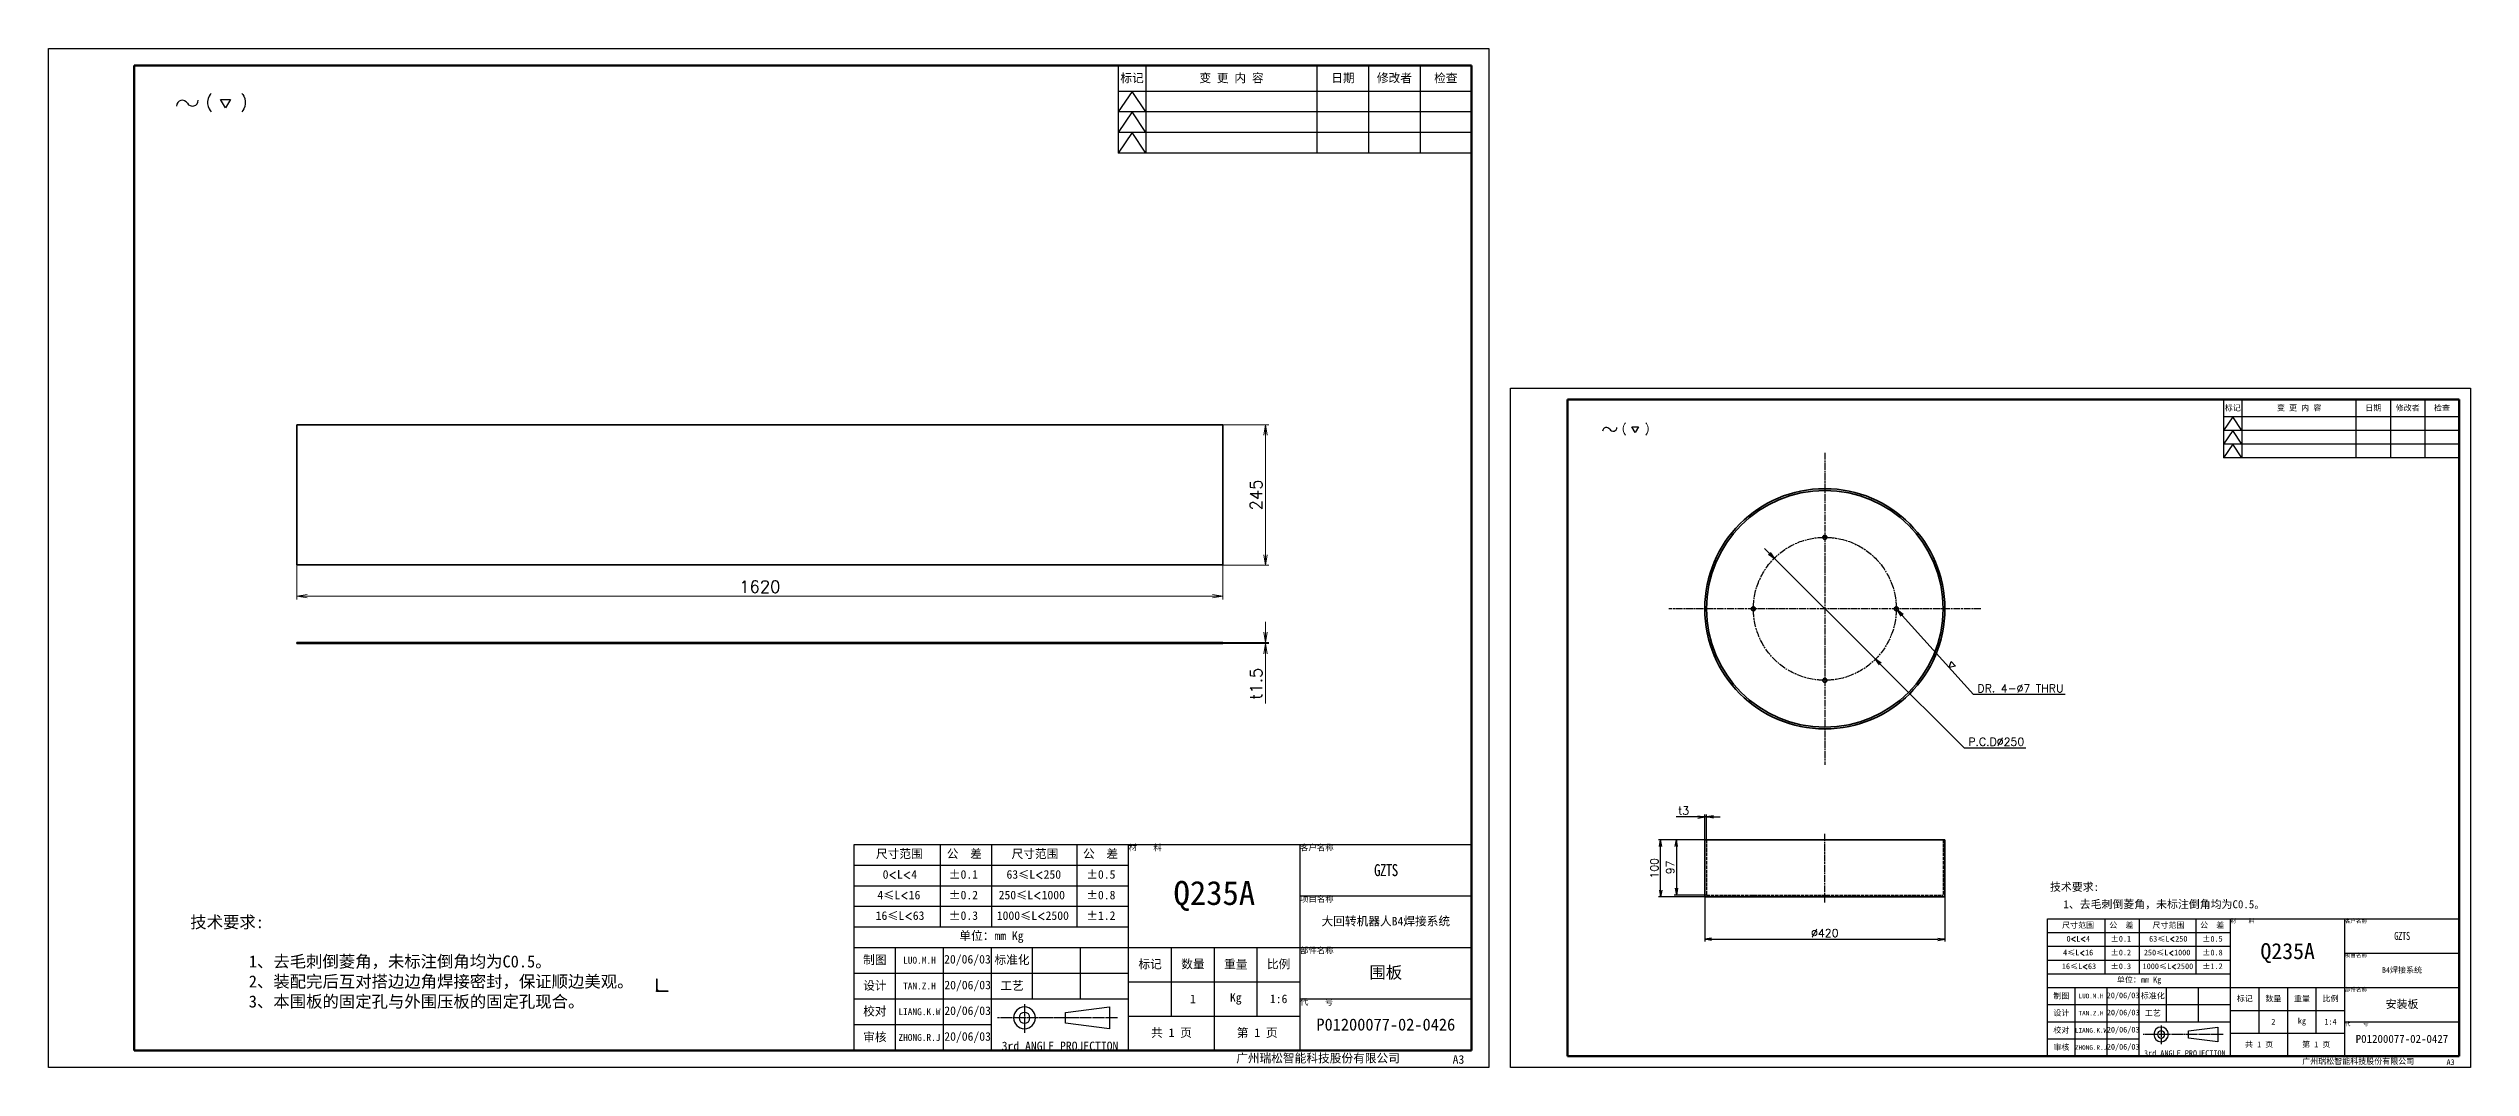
# Model space of a CAD drawing. Header units: millimetres. Extents: x -73083 to 81340, y -6859 to 6812.
# Drawn here: x 68608 to 72846, y -6850 to -5068 of the extents above; entities that cross this region are included whole.
import ezdxf

# ---------------------------------------------------------------- set-up
doc = ezdxf.new("R2010")
doc.units = ezdxf.units.MM
for name, pattern in [('AM_ISO02W050', [7.5, 6, -1.5]), ('AM_ISO08W050', [18, 12, -1.5, 3, -1.5]), ('CENTER-HOKUTO', [23, 20, -1, 1, -1])]:
    doc.linetypes.add(name, pattern=pattern)
doc.layers.add('A3', color=7, linetype='Continuous', plot=False)
for name, color, linetype, lineweight in [('AM_7', 2, 'AM_ISO08W050', 25), ('AM_HID', 1, 'AM_ISO02W050', 25), ('AM_VIS', 7, 'Continuous', 50), ('SOLID LINE', 7, 'Continuous', 30)]:
    doc.layers.add(name, color=color, linetype=linetype, lineweight=lineweight)
doc.layers.add('title_frame', color=7, linetype='Continuous')
doc.layers.add('word_dim', color=253, linetype='Continuous')
doc.styles.get("Standard").update_dxf_attribs({"font": 'romans.shx', "bigfont": 'bigfont.shx'})
doc.dimstyles.new('RS-1-4', dxfattribs={"dimscale": 4, "dimtxt": 3.5, "dimasz": 3, "dimexe": 1, "dimexo": 0, "dimgap": 1, "dimtad": 3, "dimdec": 4, "dimdsep": 46, "dimtxsty": 'Standard', "dimblk1": 'OPEN', "dimblk2": 'OPEN', "dimsah": 1, "dimcen": 0, "dimclrd": 256, "dimclre": 256, "dimclrt": 3, "dimadec": 0, "dimazin": 0, "dimtfac": 1, "dimtdec": 4, "dimtmove": 0, "dimatfit": 3, "dimfxl": 0, "dimtolj": 1, "dimtzin": 0, "dimarcsym": 0})
doc.dimstyles.new('RS-1-4$3', dxfattribs={"dimscale": 4, "dimtxt": 3.5, "dimasz": 3, "dimexe": 1, "dimexo": 0, "dimgap": 1, "dimtad": 3, "dimtoh": 1, "dimdec": 4, "dimdsep": 46, "dimtxsty": 'Standard', "dimblk1": 'OPEN', "dimblk2": 'OPEN', "dimsah": 1, "dimcen": 0, "dimclrd": 256, "dimclre": 256, "dimclrt": 3, "dimadec": 0, "dimazin": 0, "dimtfac": 1, "dimtdec": 4, "dimtmove": 0, "dimatfit": 3, "dimfxl": 0, "dimtolj": 1, "dimtzin": 0, "dimarcsym": 0})
doc.dimstyles.new('STANDARD1-6', dxfattribs={"dimscale": 6, "dimtxt": 3.5, "dimasz": 3, "dimexe": 1, "dimexo": 0, "dimgap": 1, "dimtad": 3, "dimdsep": 46, "dimtxsty": 'Standard', "dimblk1": 'OPEN', "dimblk2": 'OPEN', "dimsah": 1, "dimcen": 0, "dimclrd": 256, "dimclre": 256, "dimclrt": 3, "dimazin": 2, "dimtfac": 1, "dimtmove": 0, "dimatfit": 3, "dimldrblk": 'OPEN', "dimfxl": 0, "dimtolj": 1, "dimlwd": 13, "dimlwe": 13, "dimarcsym": 0})

# ---------------------------------------------------------------- blocks, each defined once
blk = doc.blocks.new('shiage0')
at = {"layer": 'word_dim', "color": 3, "linetype": 'Continuous'}
for centre, start, end in [((1.69, 0), 30, 180), ((4.61, 1.69), 210, 0)]:
    blk.add_arc(centre, 1.69, start, end, dxfattribs=at)
blk = doc.blocks.new('12')
at = {"layer": 'title_frame', "color": 3, "linetype": 'Continuous'}
blk.add_lwpolyline([(20.46, 3.03), (19.01, 5.53), (21.9, 5.53)], close=True, dxfattribs=at)
blk.add_blockref('shiage0', (6.23, 3.56), dxfattribs=at)
blk.add_text('(   )', height=3.5, dxfattribs=at).set_placement((14.64, 3.08))
blk = doc.blocks.new('_Open')
at = {"color": 0, "lineweight": -2}
for p, q in [((-1, 0.17), (0, 0)), ((-1, -0.17), (0, 0)), ((0, 0), (-1, 0))]:
    blk.add_line(p, q, dxfattribs=at)
blk = doc.blocks.new('*D690')
at = {"layer": 'DEFPOINTS', "color": 0, "linetype": 'Continuous', "ltscale": 5}
for p in [(69042.6, -5971.5), (70662.6, -5971.5), (70662.6, -6025.9)]:
    blk.add_point(p, dxfattribs=at)
at = {"layer": 'word_dim', "linetype": 'ByBlock', "lineweight": 13, "ltscale": 5}
for p, q in [((69042.6, -5971.5), (69042.6, -6031.9)), ((70662.6, -5971.5), (70662.6, -6031.9)), ((69060.6, -6025.9), (70644.6, -6025.9))]:
    blk.add_line(p, q, dxfattribs=at)
at = {"layer": 'word_dim', "linetype": 'Continuous', "lineweight": 13, "ltscale": 5, "xscale": 18, "yscale": 18, "zscale": 18, "rotation": 180}
blk.add_blockref('_Open', (69042.6, -6025.9), dxfattribs=at)
at = {"layer": 'word_dim', "linetype": 'Continuous', "lineweight": 13, "ltscale": 5, "xscale": 18, "yscale": 18, "zscale": 18}
blk.add_blockref('_Open', (70662.6, -6025.9), dxfattribs=at)
at = {"layer": 'word_dim', "color": 3, "linetype": 'Continuous', "ltscale": 5, "insert": (69852.6, -6009.4), "char_height": 21, "attachment_point": 5}
blk.add_mtext('\\A1;1620', dxfattribs=at)
blk = doc.blocks.new('*D691')
at = {"layer": 'DEFPOINTS', "color": 0, "linetype": 'Continuous', "ltscale": 5}
for p in [(70662.6, -5726.5), (70737.4, -5726.5), (70662, -5971.5)]:
    blk.add_point(p, dxfattribs=at)
at = {"layer": 'word_dim', "linetype": 'ByBlock', "lineweight": 13, "ltscale": 5}
for p, q in [((70662.6, -5726.5), (70743.4, -5726.5)), ((70737.4, -5953.5), (70737.4, -5744.5)), ((70662, -5971.5), (70743.4, -5971.5))]:
    blk.add_line(p, q, dxfattribs=at)
at = {"layer": 'word_dim', "linetype": 'Continuous', "lineweight": 13, "ltscale": 5, "xscale": 18, "yscale": 18, "zscale": 18}
for p, rotation in [((70737.4, -5726.5), 90), ((70737.4, -5971.5), 270)]:
    blk.add_blockref('_Open', p, dxfattribs=dict(at, rotation=rotation))
at = {"layer": 'word_dim', "color": 3, "linetype": 'Continuous', "ltscale": 5, "insert": (70720.9, -5849), "char_height": 21, "attachment_point": 5, "rotation": 90}
blk.add_mtext('\\A1;245', dxfattribs=at)
blk = doc.blocks.new('*D692')
at = {"layer": 'DEFPOINTS', "color": 0, "linetype": 'Continuous', "ltscale": 5}
for p in [(70662.6, -6107.1), (70662.6, -6108.6), (70737.4, -6108.6)]:
    blk.add_point(p, dxfattribs=at)
at = {"layer": 'word_dim', "linetype": 'ByBlock', "lineweight": 13, "ltscale": 5}
for p, q in [((70737.4, -6089.1), (70737.4, -6071.1)), ((70662.6, -6107.1), (70743.4, -6107.1)), ((70662.6, -6108.6), (70743.4, -6108.6)), ((70737.4, -6107.1), (70737.4, -6108.6)), ((70737.4, -6126.6), (70737.4, -6213.6))]:
    blk.add_line(p, q, dxfattribs=at)
at = {"layer": 'word_dim', "linetype": 'Continuous', "lineweight": 13, "ltscale": 5, "xscale": 18, "yscale": 18, "zscale": 18}
for p, rotation in [((70737.4, -6107.1), 270), ((70737.4, -6108.6), 90)]:
    blk.add_blockref('_Open', p, dxfattribs=dict(at, rotation=rotation))
at = {"layer": 'word_dim', "color": 3, "linetype": 'Continuous', "ltscale": 5, "insert": (70720.9, -6179.1), "char_height": 21, "attachment_point": 5, "rotation": 90}
blk.add_mtext('\\A1;{\\Fromans,bigfont|c134;t}1.5', dxfattribs=at)
blk = doc.blocks.new('*D733')
at = {"layer": 'DEFPOINTS', "color": 0, "linetype": 'Continuous', "ltscale": 12}
for p in [(71838.7, -6045.4), (71843.4, -6050.6)]:
    blk.add_point(p, dxfattribs=at)
at = {"layer": 'word_dim', "linetype": 'Continuous', "lineweight": -2, "ltscale": 12}
for p, q in [((71976, -6198.2), (71851.4, -6059.6)), ((72136.8, -6198.2), (71976, -6198.2))]:
    blk.add_line(p, q, dxfattribs=at)
at = {"layer": 'word_dim', "linetype": 'Continuous', "lineweight": -2, "ltscale": 12, "xscale": 12, "yscale": 12, "zscale": 12, "rotation": 131.9481156357687}
blk.add_blockref('_Open', (71843.4, -6050.6), dxfattribs=at)
at = {"layer": 'word_dim', "color": 3, "linetype": 'Continuous', "ltscale": 12, "insert": (72058.4, -6187.2), "char_height": 14, "attachment_point": 5}
blk.add_mtext('\\A1;DR. 4-∅7 THRU', dxfattribs=at)
blk = doc.blocks.new('shiage1')
at = {"layer": 'word_dim', "color": 3, "linetype": 'Continuous'}
for p, q in [((0, 0), (-1.4, 2.5)), ((-1.4, 2.5), (1.4, 2.5)), ((1.4, 2.5), (0, 0))]:
    blk.add_line(p, q, dxfattribs=at)
blk = doc.blocks.new('*D734')
at = {"layer": 'DEFPOINTS', "color": 0, "linetype": 'Continuous', "ltscale": 12}
for p in [(71506, -6551.8), (71926, -6551.8), (71926, -6626)]:
    blk.add_point(p, dxfattribs=at)
at = {"layer": 'word_dim', "linetype": 'Continuous', "lineweight": -2, "ltscale": 12}
for p, q in [((71506, -6551.8), (71506, -6630)), ((71926, -6551.8), (71926, -6630)), ((71518, -6626), (71914, -6626))]:
    blk.add_line(p, q, dxfattribs=at)
at = {"layer": 'word_dim', "linetype": 'Continuous', "lineweight": -2, "ltscale": 12, "xscale": 12, "yscale": 12, "zscale": 12, "rotation": 180}
blk.add_blockref('_Open', (71506, -6626), dxfattribs=at)
at = {"layer": 'word_dim', "linetype": 'Continuous', "lineweight": -2, "ltscale": 12, "xscale": 12, "yscale": 12, "zscale": 12}
blk.add_blockref('_Open', (71926, -6626), dxfattribs=at)
at = {"layer": 'word_dim', "color": 3, "linetype": 'Continuous', "ltscale": 12, "insert": (71716, -6615), "char_height": 14, "attachment_point": 5}
blk.add_mtext('\\A1;%%C420', dxfattribs=at)
blk = doc.blocks.new('*D735')
at = {"layer": 'DEFPOINTS', "color": 0, "linetype": 'Continuous', "ltscale": 12}
for p in [(71509, -6412), (71506, -6451.8), (71509, -6451.8)]:
    blk.add_point(p, dxfattribs=at)
at = {"layer": 'word_dim', "linetype": 'Continuous', "lineweight": -2, "ltscale": 12}
for p, q in [((71494, -6412), (71456, -6412)), ((71506, -6451.8), (71506, -6408)), ((71509, -6412), (71506, -6412)), ((71509, -6451.8), (71509, -6408)), ((71521, -6412), (71533, -6412))]:
    blk.add_line(p, q, dxfattribs=at)
at = {"layer": 'word_dim', "linetype": 'Continuous', "lineweight": -2, "ltscale": 12, "xscale": 12, "yscale": 12, "zscale": 12}
blk.add_blockref('_Open', (71506, -6412), dxfattribs=at)
at = {"layer": 'word_dim', "linetype": 'Continuous', "lineweight": -2, "ltscale": 12, "xscale": 12, "yscale": 12, "zscale": 12, "rotation": 180}
blk.add_blockref('_Open', (71509, -6412), dxfattribs=at)
at = {"layer": 'word_dim', "color": 3, "linetype": 'Continuous', "ltscale": 12, "insert": (71469, -6401), "char_height": 14, "attachment_point": 5}
blk.add_mtext('\\A1;t3', dxfattribs=at)
blk = doc.blocks.new('*D736')
at = {"layer": 'DEFPOINTS', "color": 0, "linetype": 'Continuous', "ltscale": 12}
for p in [(71428.8, -6451.8), (71506, -6451.8), (71506, -6551.8)]:
    blk.add_point(p, dxfattribs=at)
at = {"layer": 'word_dim', "linetype": 'Continuous', "lineweight": -2, "ltscale": 12}
for p, q in [((71506, -6451.8), (71424.8, -6451.8)), ((71428.8, -6539.8), (71428.8, -6463.8)), ((71506, -6551.8), (71424.8, -6551.8))]:
    blk.add_line(p, q, dxfattribs=at)
at = {"layer": 'word_dim', "linetype": 'Continuous', "lineweight": -2, "ltscale": 12, "xscale": 12, "yscale": 12, "zscale": 12}
for p, rotation in [((71428.8, -6451.8), 90), ((71428.8, -6551.8), 270)]:
    blk.add_blockref('_Open', p, dxfattribs=dict(at, rotation=rotation))
at = {"layer": 'word_dim', "color": 3, "linetype": 'Continuous', "ltscale": 12, "insert": (71417.8, -6501.8), "char_height": 14, "attachment_point": 5, "rotation": 90}
blk.add_mtext('\\A1;100', dxfattribs=at)
blk = doc.blocks.new('*D737')
at = {"layer": 'DEFPOINTS', "color": 0, "linetype": 'Continuous', "ltscale": 12}
for p in [(71506, -6451.8), (71456.5, -6548.8), (71509, -6548.8)]:
    blk.add_point(p, dxfattribs=at)
at = {"layer": 'word_dim', "linetype": 'Continuous', "lineweight": -2, "ltscale": 12}
for p, q in [((71506, -6451.8), (71452.5, -6451.8)), ((71456.5, -6463.8), (71456.5, -6536.8)), ((71509, -6548.8), (71452.5, -6548.8))]:
    blk.add_line(p, q, dxfattribs=at)
at = {"layer": 'word_dim', "linetype": 'Continuous', "lineweight": -2, "ltscale": 12, "xscale": 12, "yscale": 12, "zscale": 12}
for p, rotation in [((71456.5, -6451.8), 90), ((71456.5, -6548.8), 270)]:
    blk.add_blockref('_Open', p, dxfattribs=dict(at, rotation=rotation))
at = {"layer": 'word_dim', "color": 3, "linetype": 'Continuous', "ltscale": 12, "insert": (71445.5, -6500.3), "char_height": 14, "attachment_point": 5, "rotation": 90}
blk.add_mtext('\\A1;97', dxfattribs=at)
blk = doc.blocks.new('*D738')
at = {"layer": 'DEFPOINTS', "color": 0, "linetype": 'Continuous', "ltscale": 5}
for p in [(71627.5, -5959.8), (71804.6, -6136.3)]:
    blk.add_point(p, dxfattribs=at)
at = {"layer": 'word_dim', "linetype": 'Continuous', "lineweight": -2, "ltscale": 5}
for p, q in [((71619, -5951.3), (71610.5, -5942.8)), ((71627.5, -5959.8), (71804.6, -6136.3)), ((71960.3, -6291.6), (71813.1, -6144.8)), ((72067.7, -6291.6), (71960.3, -6291.6))]:
    blk.add_line(p, q, dxfattribs=at)
at = {"layer": 'word_dim', "linetype": 'Continuous', "lineweight": -2, "ltscale": 5, "xscale": 12, "yscale": 12, "zscale": 12}
for p, rotation in [((71627.5, -5959.8), 315.0909261131009), ((71804.6, -6136.3), 135.0909261131008)]:
    blk.add_blockref('_Open', p, dxfattribs=dict(at, rotation=rotation))
at = {"layer": 'word_dim', "color": 3, "linetype": 'Continuous', "ltscale": 5, "insert": (72016, -6280.6), "char_height": 14, "attachment_point": 5}
blk.add_mtext('\\A1;P.C.D∅250', dxfattribs=at)

msp = doc.modelspace()

# ---------------------------------------------------------------- hatches: boundary and pattern name
at = {"layer": 'word_dim', "linetype": 'Continuous', "ltscale": 5}
msp.add_hatch(color=3, dxfattribs=at).paths.add_polyline_path([(69673.21412, -6713.84883), (69673.21412, -6715.84253), (69675.22489, -6715.84253)])

# ---------------------------------------------------------------- linework, layer by layer
at = {"color": 7, "lineweight": 35}
for p, q in [((69042.61711, -5726.46291), (69042.61711, -5971.46294)), ((69042.61711, -5726.46291), (70662.61711, -5726.46291)), ((70662.61711, -5971.46294), (70662.61711, -5726.46291)), ((70662.61711, -5971.46294), (69042.61711, -5971.46294)), ((70662.61711, -6107.14496), (69042.61711, -6107.14042)), ((70662.61711, -6108.64496), (69042.61711, -6108.64042)), ((71506.0385, -6451.79813), (71506.0385, -6551.79813)), ((71506.0385, -6451.79813), (71926.0385, -6451.79813)), ((71926.0385, -6451.79813), (71926.0385, -6551.79813)), ((71506.0385, -6551.79813), (71926.0385, -6551.79813))]:
    msp.add_line(p, q, dxfattribs=at)
at = {"color": 7, "lineweight": 35, "ltscale": 0.0375}
for p, q in [((69042.61711, -6108.64042), (69042.61711, -6107.14042)), ((70662.61711, -6108.64496), (70662.61711, -6107.14496))]:
    msp.add_line(p, q, dxfattribs=at)
at = {"color": 7, "lineweight": 35}
for centre, radius in [((71716.03899, -6048.0391), 210), ((71716.03899, -6048.0391), 207), ((71716.0385, -5923.0391), 3.5), ((71591.03899, -6048.03959), 3.5), ((71841.03899, -6048.03861), 3.5), ((71716.03948, -6173.0391), 3.5)]:
    msp.add_circle(centre, radius, dxfattribs=at)
at = {"layer": 'A3', "linetype": 'Continuous'}
for points in [[(68607.87261, -5068.23244), (71127.87261, -5068.23244), (71127.87261, -6850.23244), (68607.87261, -6850.23244)], [(71165.88988, -5662.23244), (72845.88988, -5662.23244), (72845.88988, -6850.23244), (71165.88988, -6850.23244)]]:
    msp.add_lwpolyline(points, close=True, dxfattribs=at)
at = {"layer": 'AM_7'}
for p, q in [((71716.03899, -5775.0391), (71716.03899, -6321.03935)), ((71989.03899, -6048.0391), (71443.03899, -6048.0391)), ((71716.03899, -6561.79813), (71716.0385, -6441.79813))]:
    msp.add_line(p, q, dxfattribs=at)
at = {"layer": 'AM_7', "ltscale": 0.227502}
for p, q in [((71720.5888, -5923.0391), (71711.4887, -5923.0391)), ((71716.0385, -5918.48905), (71716.0385, -5927.58915)), ((71591.03899, -6043.48954), (71591.03899, -6052.58964)), ((71841.03899, -6043.48856), (71841.03899, -6052.58866)), ((71716.03948, -6168.48905), (71716.03948, -6177.58915))]:
    msp.add_line(p, q, dxfattribs=at)
at = {"layer": 'AM_7', "ltscale": 0.22749}
for p, q in [((71595.5888, -6048.03959), (71586.48919, -6048.03959)), ((71845.5888, -6048.03861), (71836.48919, -6048.03861)), ((71720.58928, -6173.0391), (71711.48968, -6173.0391))]:
    msp.add_line(p, q, dxfattribs=at)
at = {"layer": 'AM_7', "ltscale": 0.089999}
for p, q in [((71591.0385, -6552.09818), (71591.0385, -6548.49821)), ((71841.0385, -6552.09818), (71841.0385, -6548.49821))]:
    msp.add_line(p, q, dxfattribs=at)
at = {"layer": 'AM_7'}
msp.add_circle((71716.03899, -6048.0391), 125, dxfattribs=at)
at = {"layer": 'AM_HID'}
for p, q in [((71509.0385, -6451.79813), (71509.0385, -6548.79813)), ((71923.0385, -6451.79813), (71923.0385, -6548.79813)), ((71509.0385, -6548.79813), (71923.0385, -6548.79813))]:
    msp.add_line(p, q, dxfattribs=at)
at = {"layer": 'AM_HID', "ltscale": 0.075}
for p, q in [((71587.5385, -6551.79813), (71587.5385, -6548.79813)), ((71594.5385, -6551.79813), (71594.5385, -6548.79813)), ((71712.53801, -6551.79813), (71712.53801, -6548.79813)), ((71712.53899, -6551.79813), (71712.53899, -6548.79813)), ((71719.53801, -6551.79813), (71719.53801, -6548.79813)), ((71719.53899, -6551.79813), (71719.53899, -6548.79813)), ((71837.5385, -6551.79813), (71837.5385, -6548.79813)), ((71844.5385, -6551.79813), (71844.5385, -6548.79813))]:
    msp.add_line(p, q, dxfattribs=at)
at = {"layer": 'AM_VIS', "linetype": 'Continuous'}
for p, q in [((71097.87261, -5098.23244), (68757.87261, -5098.23244)), ((68757.87261, -6820.23244), (68757.87261, -5098.23244)), ((71097.87261, -6820.23244), (71097.87261, -5098.23244)), ((72825.88988, -5682.23244), (71265.88988, -5682.23244)), ((71265.88988, -6830.23244), (71265.88988, -5682.23244)), ((72825.88988, -6830.23244), (72825.88988, -5682.23244)), ((71097.87261, -6820.23244), (68757.87261, -6820.23244)), ((72825.88988, -6830.23244), (71265.88988, -6830.23244))]:
    msp.add_line(p, q, dxfattribs=at)
at = {"layer": 'title_frame', "linetype": 'Continuous'}
for p, q in [((70479.87261, -5098.23244), (70479.87261, -5251.23244)), ((70527.87261, -5098.23244), (70527.87261, -5251.23244)), ((70827.87261, -5251.23244), (70827.87261, -5098.23244)), ((70917.87261, -5098.23244), (70917.87261, -5251.23244)), ((71007.87261, -5098.23244), (71007.87261, -5251.23244)), ((71097.87261, -5251.23244), (71097.87261, -5098.23244)), ((71097.87261, -5143.23244), (70479.87261, -5143.23244)), ((70503.87261, -5143.23244), (70479.87261, -5179.23244)), ((70527.87261, -5179.23244), (70503.87261, -5143.23244)), ((71097.87261, -5179.23244), (70479.87261, -5179.23244)), ((70503.87261, -5179.23244), (70479.87261, -5215.23244)), ((70527.87261, -5215.23244), (70503.87261, -5179.23244)), ((71097.87261, -5215.23244), (70479.87261, -5215.23244)), ((70503.87261, -5215.23244), (70479.87261, -5251.23244)), ((71097.87261, -5251.23244), (70479.87261, -5251.23244)), ((70527.87261, -5251.23244), (70503.87261, -5215.23244)), ((72413.88988, -5682.23244), (72413.88988, -5784.23244)), ((72825.88988, -5712.23244), (72413.88988, -5712.23244)), ((72429.88988, -5712.23244), (72413.88988, -5736.23244)), ((72445.88988, -5736.23244), (72429.88988, -5712.23244)), ((72445.88988, -5682.23244), (72445.88988, -5784.23244)), ((72645.88988, -5784.23244), (72645.88988, -5682.23244)), ((72705.88988, -5682.23244), (72705.88988, -5784.23244)), ((72765.88988, -5682.23244), (72765.88988, -5784.23244)), ((72825.88988, -5784.23244), (72825.88988, -5682.23244)), ((72825.88988, -5736.23244), (72413.88988, -5736.23244)), ((72429.88988, -5736.23244), (72413.88988, -5760.23244)), ((72825.88988, -5760.23244), (72413.88988, -5760.23244)), ((72429.88988, -5760.23244), (72413.88988, -5784.23244)), ((72445.88988, -5760.23244), (72429.88988, -5736.23244)), ((72445.88988, -5784.23244), (72429.88988, -5760.23244)), ((72825.88988, -5784.23244), (72413.88988, -5784.23244)), ((70017.87261, -6460.23244), (71097.87261, -6460.23244)), ((70017.87261, -6820.23244), (70017.87261, -6460.23244)), ((70167.87261, -6460.23244), (70167.87261, -6604.23244)), ((70257.87261, -6460.23244), (70257.87261, -6604.23244)), ((70407.87261, -6604.23244), (70407.87261, -6460.23244)), ((70497.87261, -6820.23244), (70497.87261, -6460.23244)), ((70797.87261, -6820.23244), (70797.87261, -6460.23244)), ((71097.87261, -6820.23244), (71097.87261, -6460.23244)), ((70017.87261, -6496.23244), (70497.87261, -6496.23244)), ((70017.87261, -6532.23244), (70497.87261, -6532.23244)), ((70017.87261, -6568.23244), (70497.87261, -6568.23244)), ((70797.87261, -6550.23244), (71097.87261, -6550.23244)), ((70017.87261, -6604.23244), (70497.87261, -6604.23244)), ((72105.88988, -6590.23244), (72825.88988, -6590.23244)), ((72105.88988, -6830.23244), (72105.88988, -6590.23244)), ((72205.88988, -6590.23244), (72205.88988, -6686.23244)), ((72265.88988, -6590.23244), (72265.88988, -6686.23244)), ((72365.88988, -6686.23244), (72365.88988, -6590.23244)), ((72425.88988, -6830.23244), (72425.88988, -6590.23244)), ((72625.88988, -6830.23244), (72625.88988, -6590.23244)), ((72825.88988, -6830.23244), (72825.88988, -6590.23244)), ((70017.87261, -6640.23244), (71097.87261, -6640.23244)), ((70089.87261, -6820.23244), (70089.87261, -6640.23244)), ((70173.87261, -6820.23244), (70173.87261, -6640.23244)), ((70173.87261, -6820.23244), (70173.87261, -6640.23244)), ((70173.87261, -6820.23244), (70173.87261, -6640.23244)), ((70257.87261, -6820.23244), (70257.87261, -6640.23244)), ((70329.87261, -6730.23244), (70329.87261, -6640.23244)), ((70413.87261, -6730.23244), (70413.87261, -6640.23244)), ((70572.87261, -6760.23244), (70572.87261, -6640.23244)), ((70647.87261, -6820.23244), (70647.87261, -6640.23244)), ((70722.87261, -6760.23244), (70722.87261, -6640.23244)), ((72105.88988, -6614.23244), (72425.88988, -6614.23244)), ((72105.88988, -6638.23244), (72425.88988, -6638.23244)), ((72625.88988, -6650.23244), (72825.88988, -6650.23244)), ((70017.87261, -6685.23244), (70497.87261, -6685.23244)), ((72105.88988, -6662.23244), (72425.88988, -6662.23244)), ((72105.88988, -6686.23244), (72425.88988, -6686.23244)), ((70017.87261, -6730.23244), (70497.87261, -6730.23244)), ((70497.87261, -6700.23244), (70797.87261, -6700.23244)), ((70797.87261, -6730.23244), (71097.87261, -6730.23244)), ((72105.88988, -6710.23244), (72825.88988, -6710.23244)), ((72153.88988, -6830.23244), (72153.88988, -6710.23244)), ((72209.88988, -6830.23244), (72209.88988, -6710.23244)), ((72209.88988, -6830.23244), (72209.88988, -6710.23244)), ((72209.88988, -6830.23244), (72209.88988, -6710.23244)), ((72265.88988, -6830.23244), (72265.88988, -6710.23244)), ((72313.88988, -6770.23244), (72313.88988, -6710.23244)), ((72369.88988, -6770.23244), (72369.88988, -6710.23244)), ((72475.88988, -6790.23244), (72475.88988, -6710.23244)), ((72525.88988, -6830.23244), (72525.88988, -6710.23244)), ((72575.88988, -6790.23244), (72575.88988, -6710.23244)), ((70017.87261, -6775.23244), (70257.87261, -6775.23244)), ((70497.87261, -6760.23244), (70797.87261, -6760.23244)), ((72105.88988, -6740.23244), (72425.88988, -6740.23244)), ((72105.88988, -6770.23244), (72425.88988, -6770.23244)), ((72425.88988, -6750.23244), (72625.88988, -6750.23244)), ((72625.88988, -6770.23244), (72825.88988, -6770.23244)), ((70017.87261, -6820.23244), (71097.87261, -6820.23244)), ((70017.87261, -6820.23244), (71097.87261, -6820.23244)), ((72105.88988, -6800.23244), (72265.88988, -6800.23244)), ((72425.88988, -6790.23244), (72625.88988, -6790.23244)), ((72105.88988, -6830.23244), (72825.88988, -6830.23244)), ((72105.88988, -6830.23244), (72825.88988, -6830.23244))]:
    msp.add_line(p, q, dxfattribs=at)
at = {"layer": 'title_frame', "color": 2, "linetype": 'CENTER-HOKUTO'}
for p, q in [((70478.31312, -6763.33793), (70268.26512, -6763.33793)), ((70315.67952, -6739.72193), (70315.67952, -6789.33473)), ((72304.42782, -6776.55876), (72304.42782, -6809.63396)), ((72412.85022, -6792.30276), (72272.81822, -6792.30276))]:
    msp.add_line(p, q, dxfattribs=at)
at = {"layer": 'title_frame', "color": 3, "linetype": 'Continuous'}
for p, q in [((70387.67952, -6753.73793), (70464.47952, -6744.13793)), ((70387.67952, -6772.93793), (70387.67952, -6753.73793)), ((70464.47952, -6782.53793), (70387.67952, -6772.93793)), ((70464.47952, -6744.13793), (70464.47952, -6782.53793)), ((72352.42782, -6785.90276), (72403.62782, -6779.50276)), ((72403.62782, -6779.50276), (72403.62782, -6805.10276)), ((72352.42782, -6798.70276), (72352.42782, -6785.90276)), ((72403.62782, -6805.10276), (72352.42782, -6798.70276))]:
    msp.add_line(p, q, dxfattribs=at)
for centre, radius in [((70315.67952, -6763.33793), 19.2), ((70315.67952, -6763.33793), 9.6), ((72304.42782, -6792.30276), 12.8), ((72304.42782, -6792.30276), 6.4)]:
    msp.add_arc(centre, radius, 0, 359.98938268, dxfattribs=at)
at = {"layer": 'word_dim', "color": 3, "linetype": 'Continuous', "ltscale": 5}
for p, q in [((69671.71412, -6695.84253), (69671.71412, -6715.84253)), ((69673.21412, -6695.84253), (69671.71412, -6695.84253)), ((69673.21412, -6715.84253), (69673.21412, -6695.84253)), ((69671.71412, -6715.84253), (69673.21412, -6715.84253)), ((69671.71412, -6715.84253), (69691.71412, -6715.84253)), ((69671.71412, -6717.34253), (69671.71412, -6715.84253)), ((69691.71412, -6717.34253), (69671.71412, -6717.34253)), ((69673.21412, -6713.84883), (69675.22489, -6715.84253)), ((69673.21412, -6713.84883), (69675.22489, -6715.84253)), ((69675.22489, -6715.84253), (69673.21412, -6715.84253)), ((69691.71412, -6715.84253), (69691.71412, -6717.34253))]:
    msp.add_line(p, q, dxfattribs=at)

# ---------------------------------------------------------------- block references
for p, xscale, yscale, zscale in [((68794.79303, -5190.37166), 6, 6, 6), ((71302.18455, -5751.84486), 4, 4, 4)]:
    msp.add_blockref('12', p, dxfattribs=dict(at, xscale=xscale, yscale=yscale, zscale=zscale))
at = {"layer": 'word_dim', "color": 3, "linetype": 'Continuous', "ltscale": 12, "xscale": 3.999999999999016, "yscale": 4, "zscale": 4, "rotation": 311.9481156357787}
msp.add_blockref('shiage1', (71933.53749, -6150.95527), dxfattribs=at)

# ---------------------------------------------------------------- texts
at = {"layer": 'SOLID LINE', "ltscale": 0.5}
for s, insert, char_height, width, attachment_point in [('\\pt90;{\\fSimHei|b0|i0|c134|p2;\\C3;标记}', (70503.87261, -5120.73244), 15, 48, 5), ('\\pt90;{\\fSimHei|b0|i0|c134|p2;\\C3;变 更 内 容}', (70677.87261, -5120.73244), 15, 300, 5), ('\\pt90;{\\fSimHei|b0|i0|c134|p2;\\C3;日期}', (70872.87261, -5120.73244), 15, 90, 5), ('\\pt90;{\\fSimHei|b0|i0|c134|p2;\\C3;修改者}', (70962.87261, -5120.73244), 15, 90, 5), ('\\pt90;{\\fSimHei|b0|i0|c134|p2;\\C3;检查}', (71052.87261, -5120.73244), 15, 90, 5), ('\\pt60;{\\fSimHei|b0|i0|c134|p2;\\C3;标记}', (72429.88988, -5697.23244), 10, 32, 5), ('\\pt60;{\\fSimHei|b0|i0|c134|p2;\\C3;变 更 内 容}', (72545.88988, -5697.23244), 10, 200, 5), ('\\pt60;{\\fSimHei|b0|i0|c134|p2;\\C3;日期}', (72675.88988, -5697.23244), 10, 60, 5), ('\\pt60;{\\fSimHei|b0|i0|c134|p2;\\C3;修改者}', (72735.88988, -5697.23244), 10, 60, 5), ('\\pt60;{\\fSimHei|b0|i0|c134|p2;\\C3;检查}', (72795.88988, -5697.23244), 10, 60, 5), ('\\pt90;{\\fSimHei|b0|i0|c134|p2;\\C3;尺寸范围}', (70055.79239, -6469.05882), 15, 271.809113, 1), ('\\pt90;{\\fSimHei|b0|i0|c134|p2;\\C3;公  差}', (70179.71483, -6469.05882), 15, 271.809113, 1), ('\\pt90;{\\fSimHei|b0|i0|c134|p2;\\C3;尺寸范围}', (70293.0771, -6469.05882), 15, 271.809113, 1), ('\\pt90;{\\fSimHei|b0|i0|c134|p2;\\C3;公  差}', (70418.10898, -6469.05882), 15, 271.809113, 1), ('{\\fSimHei|b0|i0|c134|p2;\\C3;材    料}', (70497.87261, -6460.23244), 10.5, 300, 1), ('\\pt63;{\\fSimHei|b0|i0|c134|p2;\\C3;客户名称}', (70797.87261, -6460.23244), 10.5, 300, 1), ('\\pt90;{\\fSimHei|b0|i0|c134|p2;\\C3;0\\Fromans,bigfont|c134;\\H0.9583x;<\\fSimHei|b0|i0|c134|p2;\\H1.044x;L\\Fromans,bigfont|c134;\\H0.9583x;<\\fSimHei|b0|i0|c134|p2;\\H1.044x;4}', (70067.5558, -6505.05882), 15, 271.809113, 1), ('\\pt90;{\\fSimHei|b0|i0|c134|p2;\\C3;%%P0.1}', (70183.36666, -6505.05882), 15, 271.809113, 1), ('\\pt90;{\\fSimHei|b0|i0|c134|p2;\\C3;63\\H0.9583x;≤\\H1.044x;L\\Fromans,bigfont|c134;\\H0.9579x;<\\fSimHei|b0|i0|c134|p2;\\H1.044x;250}', (70284.1747, -6505.05882), 15, 271.809113, 1), ('\\pt90;{\\fSimHei|b0|i0|c134|p2;\\C3;%%P0.5}', (70423.78861, -6505.05882), 15, 271.809113, 1), ('\\pt252;{\\fSimHei|b0|i0|c134|p2;\\C3;Q235A}', (70647.87261, -6550.23244), 42, 300, 5), ('{\\fSimHei|b0|i0|c134|p2;\\W0.8;\\T0.9;\\C3;GZTS}', (70947.87261, -6505.23244), 21, 300, 5), ('\\pt84;{\\fSimHei|b0|i0|c134|p2;\\C3;技术要求:}', (72110.0036, -6527.38999), 14, 120.242104, 1), ('\\pt90;{\\fSimHei|b0|i0|c134|p2;\\C3;4\\H0.9583x;≤\\H1.043x;L\\Fromans,bigfont|c134;\\H0.9588x;<\\fSimHei|b0|i0|c134|p2;\\H1.043x;16}', (70058.3517, -6541.05882), 15, 271.809113, 1), ('\\pt90;{\\fSimHei|b0|i0|c134|p2;\\C3;%%P0.2}', (70183.36666, -6541.05882), 15, 271.809113, 1), ('\\pt90;{\\fSimHei|b0|i0|c134|p2;\\C3;250\\H0.9583x;≤\\H1.044x;L\\Fromans,bigfont|c134;\\H0.9579x;<\\fSimHei|b0|i0|c134|p2;\\H1.044x;1000}', (70270.47886, -6541.05882), 15, 271.809113, 1), ('\\pt90;{\\fSimHei|b0|i0|c134|p2;\\C3;%%P0.8}', (70423.78861, -6541.05882), 15, 271.809113, 1), ('\\pt63;{\\fSimHei|b0|i0|c134|p2;\\C3;项目名称}', (70797.87261, -6550.23244), 10.5, 300, 1), ('\\pt84;{\\fSimHei|b0|i0|c134|p2;\\C3;\\P1、去毛刺倒菱角，未标注倒角均为C0.5。}', (72133.40089, -6534.35483), 14, 446.3637409, 1), ('\\pt126;{\\fSimHei|b0|i0|c134|p2;\\C3;技术要求:}', (68856.05465, -6585.44411), 21, 180.3631559, 1), ('\\pt90;{\\fSimHei|b0|i0|c134|p2;\\C3;16\\H0.9583x;≤\\H1.044x;L\\Fromans,bigfont|c134;\\H0.9579x;<\\fSimHei|b0|i0|c134|p2;\\H1.044x;63}', (70055.26141, -6577.05882), 15, 271.809113, 1), ('\\pt90;{\\fSimHei|b0|i0|c134|p2;\\C3;%%P0.3}', (70183.36666, -6577.05882), 15, 271.809113, 1), ('\\pt90;{\\fSimHei|b0|i0|c134|p2;\\C3;单位：mm Kg}', (70257.87261, -6622.23244), 15, 480, 5), ('\\pt90;{\\fSimHei|b0|i0|c134|p2;\\C3;%%P1.2}', (70423.78861, -6577.05882), 15, 271.809113, 1), ('{\\fSimHei|b0|i0|c134|p2;\\C3;大回转机器人B4焊接系统}', (70947.87261, -6595.23244), 15, 300, 5), ('\\pt60;{\\fSimHei|b0|i0|c134|p2;\\C3;尺寸范围}', (72131.16973, -6596.11669), 10, 181.2060754, 1), ('\\pt60;{\\fSimHei|b0|i0|c134|p2;\\C3;公  差}', (72213.78469, -6596.11669), 10, 181.2060754, 1), ('\\pt60;{\\fSimHei|b0|i0|c134|p2;\\C3;尺寸范围}', (72289.35954, -6596.11669), 10, 181.2060754, 1), ('\\pt60;{\\fSimHei|b0|i0|c134|p2;\\C3;公  差}', (72372.71412, -6596.11669), 10, 181.2060754, 1), ('{\\fSimHei|b0|i0|c134|p2;\\C3;材    料}', (72425.88988, -6590.23244), 7, 200, 1), ('\\pt42;{\\fSimHei|b0|i0|c134|p2;\\C3;客户名称}', (72625.88988, -6590.23244), 7, 200, 1), ('\\pt126;{\\fSimHei|b0|i0|c134|p2;\\C3;\\P1、去毛刺倒菱角，未标注倒角均为C0.5。\\P\\C6;2、装配完后互对搭边边角焊接密封，保证顺边美观。\\P\\pt252;3、本围板的固定孔与外围压板的固定孔现合。}', (68958.43282, -6619.22278), 21, 791.8773595, 1), ('\\pt90;{\\fSimHei|b0|i0|c134|p2;\\C3;制图}', (70053.87261, -6662.73244), 15, 72, 5), ('\\pt60;{\\fSimHei|b0|i0|c134|p2;\\C3;20/06/03}', (70215.87261, -6662.73244), 15, 84, 5), ('\\pt90;{\\fSimHei|b0|i0|c134|p2;\\C3;标准化}', (70293.87261, -6662.73244), 15, 72, 5), ('\\pt63;{\\fSimHei|b0|i0|c134|p2;\\C3;部件名称}', (70797.87261, -6640.23244), 10.5, 300, 1), ('\\pt60;{\\fSimHei|b0|i0|c134|p2;\\C3;4\\H0.9583x;≤\\H1.043x;L\\Fromans,bigfont|c134;\\H0.9588x;<\\fSimHei|b0|i0|c134|p2;\\H1.043x;16}', (72132.87594, -6644.11669), 10, 181.2060754, 1), ('\\pt60;{\\fSimHei|b0|i0|c134|p2;\\C3;0\\Fromans,bigfont|c134;\\H0.9583x;<\\fSimHei|b0|i0|c134|p2;\\H1.044x;L\\Fromans,bigfont|c134;\\H0.9583x;<\\fSimHei|b0|i0|c134|p2;\\H1.044x;4}', (72139.01201, -6620.11669), 10, 181.2060754, 1), ('\\pt60;{\\fSimHei|b0|i0|c134|p2;\\C3;%%P0.1}', (72216.21924, -6620.11669), 10, 181.2060754, 1), ('\\pt60;{\\fSimHei|b0|i0|c134|p2;\\C3;%%P0.2}', (72216.21924, -6644.11669), 10, 181.2060754, 1), ('\\pt60;{\\fSimHei|b0|i0|c134|p2;\\C3;250\\H0.9583x;≤\\H1.044x;L\\Fromans,bigfont|c134;\\H0.9579x;<\\fSimHei|b0|i0|c134|p2;\\H1.044x;1000}', (72274.29404, -6644.11669), 10, 181.2060754, 1), ('\\pt60;{\\fSimHei|b0|i0|c134|p2;\\C3;63\\H0.9583x;≤\\H1.044x;L\\Fromans,bigfont|c134;\\H0.9579x;<\\fSimHei|b0|i0|c134|p2;\\H1.044x;250}', (72283.4246, -6620.11669), 10, 181.2060754, 1), ('\\pt60;{\\fSimHei|b0|i0|c134|p2;\\C3;%%P0.5}', (72376.50055, -6620.11669), 10, 181.2060754, 1), ('\\pt60;{\\fSimHei|b0|i0|c134|p2;\\C3;%%P0.8}', (72376.50055, -6644.11669), 10, 181.2060754, 1), ('\\pt168;{\\fSimHei|b0|i0|c134|p2;\\C3;Q235A}', (72525.88988, -6650.23244), 28, 200, 5), ('\\pt42;{\\fSimHei|b0|i0|c134|p2;\\C3;项目名称}', (72625.88988, -6650.23244), 7, 200, 1), ('{\\fSimHei|b0|i0|c134|p2;\\W0.8;\\T0.9;\\C3;GZTS}', (72725.88988, -6620.23244), 14, 200, 5), ('\\pt288;{\\fSimHei|b0|i0|c134|p2;\\H0.8x;\\C3;LUO.M.H}', (70131.87261, -6662.73244), 15, 84, 5), ('\\pt90;{\\fSimHei|b0|i0|c134|p2;\\C3;标记}', (70535.37261, -6670.23244), 15, 75, 5), ('\\pt90;{\\fSimHei|b0|i0|c134|p2;\\C3;数量}', (70610.37261, -6670.23244), 15, 75, 5), ('\\pt90;{\\fSimHei|b0|i0|c134|p2;\\C3;重量}', (70685.37261, -6670.23244), 15, 75, 5), ('\\pt90;{\\fSimHei|b0|i0|c134|p2;\\C3;比例}', (70760.37261, -6670.23244), 15, 75, 5), ('{\\fSimHei|b0|i0|c134|p2;\\C3;围板}', (70947.87261, -6685.23244), 21, 300, 5), ('\\pt60;{\\fSimHei|b0|i0|c134|p2;\\C3;16\\H0.9583x;≤\\H1.044x;L\\Fromans,bigfont|c134;\\H0.9579x;<\\fSimHei|b0|i0|c134|p2;\\H1.044x;63}', (72130.81575, -6668.11669), 10, 181.2060754, 1), ('\\pt60;{\\fSimHei|b0|i0|c134|p2;\\C3;%%P0.3}', (72216.21924, -6668.11669), 10, 181.2060754, 1), ('\\pt60;{\\fSimHei|b0|i0|c134|p2;\\C3;单位：mm Kg}', (72265.88988, -6698.23244), 10, 320, 5), ('\\pt60;{\\fSimHei|b0|i0|c134|p2;\\C3;%%P1.2}', (72376.50055, -6668.11669), 10, 181.2060754, 1), ('{\\fSimHei|b0|i0|c134|p2;\\C3;B4焊接系统}', (72725.88988, -6680.23244), 10, 200, 5), ('\\pt90;{\\fSimHei|b0|i0|c134|p2;\\C3;设计}', (70053.87261, -6707.73244), 15, 72, 5), ('\\pt288;{\\fSimHei|b0|i0|c134|p2;\\H0.8x;\\C3;TAN.Z.H}', (70131.87261, -6707.73244), 15, 84, 5), ('\\pt60;{\\fSimHei|b0|i0|c134|p2;\\C3;20/06/03}', (70216.17643, -6707.73244), 15, 83.3923715, 5), ('\\pt90;{\\fSimHei|b0|i0|c134|p2;\\C3;工艺}', (70293.87261, -6707.73244), 15, 72, 5), ('\\pt90;{\\fSimHei|b0|i0|c134|p2;\\C3;1}', (70610.37261, -6730.23244), 15, 75, 5), ('\\pt90;{\\fSimHei|b0|i0|c134|p2;\\C3;Kg}', (70685.37261, -6730.23244), 15, 75, 5), ('\\pt90;{\\fSimHei|b0|i0|c134|p2;\\C3;1:6}', (70760.37261, -6730.23244), 15, 75, 5), ('\\pt63;{\\fSimHei|b0|i0|c134|p2;\\C3;代    号}', (70797.87261, -6730.23244), 10.5, 300, 1), ('\\pt60;{\\fSimHei|b0|i0|c134|p2;\\C3;制图}', (72129.88988, -6725.23244), 10, 48, 5), ('\\pt288;{\\fSimHei|b0|i0|c134|p2;\\H0.8x;\\C3;LUO.M.H}', (72181.88988, -6725.23244), 10, 56, 5), ('\\pt60;{\\fSimHei|b0|i0|c134|p2;\\C3;20/06/03}', (72237.88988, -6725.23244), 10, 56, 5), ('\\pt60;{\\fSimHei|b0|i0|c134|p2;\\C3;标准化}', (72289.88988, -6725.23244), 10, 48, 5), ('\\pt60;{\\fSimHei|b0|i0|c134|p2;\\C3;标记}', (72450.88988, -6730.23244), 10, 50, 5), ('\\pt60;{\\fSimHei|b0|i0|c134|p2;\\C3;数量}', (72500.88988, -6730.23244), 10, 50, 5), ('\\pt60;{\\fSimHei|b0|i0|c134|p2;\\C3;重量}', (72550.88988, -6730.23244), 10, 50, 5), ('\\pt60;{\\fSimHei|b0|i0|c134|p2;\\C3;比例}', (72600.88988, -6730.23244), 10, 50, 5), ('\\pt42;{\\fSimHei|b0|i0|c134|p2;\\C3;部件名称}', (72625.88988, -6710.23244), 7, 200, 1), ('{\\fSimHei|b0|i0|c134|p2;\\C3;安装板}', (72725.88988, -6740.23244), 14, 200, 5), ('\\pt90;{\\fSimHei|b0|i0|c134|p2;\\C3;校对}', (70053.87261, -6752.73244), 15, 72, 5), ('\\pt288;{\\fSimHei|b0|i0|c134|p2;\\H0.8x;\\C3;LIANG.K.W}', (70131.87261, -6752.73244), 15, 84, 5), ('\\pt60;{\\fSimHei|b0|i0|c134|p2;\\C3;20/06/03}', (70216.17643, -6752.73244), 15, 83.3923715, 5), ('\\pt90;{\\fSimHei|b0|i0|c134|p2;\\C3;共 1 页}', (70572.87261, -6790.23244), 15, 150, 5), ('\\pt90;{\\fSimHei|b0|i0|c134|p2;\\C3;第 1 页}', (70722.87261, -6790.23244), 15, 150, 5), ('{\\fSimHei|b0|i0|c134|p2;\\C3;P01200077-02-0426}', (70947.87261, -6775.23244), 21, 300, 5), ('\\pt60;{\\fSimHei|b0|i0|c134|p2;\\C3;校对}', (72129.88988, -6785.23244), 10, 48, 5), ('\\pt60;{\\fSimHei|b0|i0|c134|p2;\\C3;设计}', (72129.88988, -6755.23244), 10, 48, 5), ('\\pt288;{\\fSimHei|b0|i0|c134|p2;\\H0.8x;\\C3;TAN.Z.H}', (72181.88988, -6755.23244), 10, 56, 5), ('\\pt60;{\\fSimHei|b0|i0|c134|p2;\\C3;20/06/03}', (72238.09242, -6755.23244), 10, 55.5949143, 5), ('\\pt60;{\\fSimHei|b0|i0|c134|p2;\\C3;20/06/03}', (72238.09242, -6785.23244), 10, 55.5949143, 5), ('\\pt60;{\\fSimHei|b0|i0|c134|p2;\\C3;工艺}', (72289.88988, -6755.23244), 10, 48, 5), ('\\pt60;{\\fSimHei|b0|i0|c134|p2;\\C3;2}', (72500.88988, -6770.23244), 10, 50, 5), ('\\pt60;{\\fSimHei|b0|i0|c134|p2;\\C3;kg}', (72550.88988, -6770.23244), 10, 50, 5), ('\\pt60;{\\fSimHei|b0|i0|c134|p2;\\C3;1:4}', (72600.88988, -6770.23244), 10, 50, 5), ('\\pt42;{\\fSimHei|b0|i0|c134|p2;\\C3;代    号}', (72625.88988, -6770.23244), 7, 200, 1), ('\\pt90;{\\fSimHei|b0|i0|c134|p2;\\C3;审核}', (70053.87261, -6797.73244), 15, 72, 5), ('\\pt288;{\\fSimHei|b0|i0|c134|p2;\\H0.8x;\\C3;ZHONG.R.J}', (70131.87261, -6797.73244), 15, 84, 5), ('\\pt60;{\\fSimHei|b0|i0|c134|p2;\\C3;20/06/03}', (70216.17643, -6797.73244), 15, 83.3923715, 5), ('{\\fSimHei|b0|i0|c134|p2;\\C3;3rd ANGLE PROJECTION}', (70377.87261, -6820.23244), 15, 240, 8), ('\\pt60;{\\fSimHei|b0|i0|c134|p2;\\C3;审核}', (72129.88988, -6815.23244), 10, 48, 5), ('\\pt288;{\\fSimHei|b0|i0|c134|p2;\\H0.8x;\\C3;ZHONG.R.J}', (72181.88988, -6815.23244), 10, 56, 5), ('\\pt288;{\\fSimHei|b0|i0|c134|p2;\\H0.8x;\\C3;LIANG.K.W}', (72181.88988, -6785.23244), 10, 56, 5), ('\\pt60;{\\fSimHei|b0|i0|c134|p2;\\C3;20/06/03}', (72238.09242, -6815.23244), 10, 55.5949143, 5), ('{\\fSimHei|b0|i0|c134|p2;\\C3;3rd ANGLE PROJECTION}', (72345.88988, -6830.23244), 10, 160, 8), ('\\pt60;{\\fSimHei|b0|i0|c134|p2;\\C3;共 1 页}', (72475.88988, -6810.23244), 10, 100, 5), ('\\pt60;{\\fSimHei|b0|i0|c134|p2;\\C3;第 1 页}', (72575.88988, -6810.23244), 10, 100, 5), ('{\\fSimHei|b0|i0|c134|p2;\\C3;P01200077-02-0427}', (72725.88988, -6800.23244), 14, 200, 5), ('\\pt90;{\\fSimHei|b0|i0|c134|p2;\\C3;广州瑞松智能科技股份有限公司}', (70686.08429, -6826.44531), 15, 471.3708488, 1), ('\\pt90;{\\fSimHei|b0|i0|c134|p2;\\C3;A3}', (71064.80583, -6828.61687), 15, 471.3708488, 1), ('\\pt60;{\\fSimHei|b0|i0|c134|p2;\\C3;广州瑞松智能科技股份有限公司}', (72551.36433, -6834.37435), 10, 314.2472326, 1), ('\\pt60;{\\fSimHei|b0|i0|c134|p2;\\C3;A3}', (72803.84536, -6835.82206), 10, 314.2472326, 1)]:
    msp.add_mtext(s, dxfattribs=dict(at, insert=insert, char_height=char_height, width=width, attachment_point=attachment_point))
at = {"layer": 'SOLID LINE', "ltscale": 0.5, "attachment_point": 1, "line_spacing_factor": 0.72}
for s, insert, char_height, width in [('\\pt90;{\\fSimHei|b0|i0|c134|p2;\\C3;1000\\H0.9583x;≤\\H1.044x;L\\Fromans,bigfont|c134;\\H0.9579x;<\\fSimHei|b0|i0|c134|p2;\\H1.044x;2500}', (70267.18667, -6577.05882), 15, 271.809113), ('\\pt60;{\\fSimHei|b0|i0|c134|p2;\\C3;1000\\H0.9583x;≤\\H1.044x;L\\Fromans,bigfont|c134;\\H0.9579x;<\\fSimHei|b0|i0|c134|p2;\\H1.044x;2500}', (72272.09925, -6668.11669), 10, 181.2060754)]:
    msp.add_mtext(s, dxfattribs=dict(at, insert=insert, char_height=char_height, width=width))

# ---------------------------------------------------------------- dimensions: what is measured, and where the dimension line sits
at = {"layer": 'word_dim', "linetype": 'Continuous', "ltscale": 5}
dim = msp.add_linear_dim(base=(70737.40867, -5726.46291), p1=(70661.98863, -5971.46294), p2=(70662.61711, -5726.46291), angle=90, dimstyle='STANDARD1-6', dxfattribs=at)
dim.commit()
dim.dimension.update_dxf_attribs({"geometry": '*D691', "text_midpoint": (70720.90867, -5848.96293)})
dim = msp.add_linear_dim(base=(70662.61711, -6025.91944), p1=(69042.61711, -5971.46294), p2=(70662.61711, -5971.46294), dimstyle='STANDARD1-6', dxfattribs=at)
dim.commit()
dim.dimension.update_dxf_attribs({"geometry": '*D690', "text_midpoint": (69852.61711, -6009.41944)})
dim = msp.add_diameter_dim_2p(p1=(71627.51049, -5959.79113), p2=(71804.5675, -6136.28707), text='P.C.D<>', dimstyle='RS-1-4$3', dxfattribs=at)
dim.commit()
dim.dimension.update_dxf_attribs({"geometry": '*D738', "text_midpoint": (72016.01512, -6291.57437), "dimtype": 163})
at = {"layer": 'word_dim', "linetype": 'Continuous', "ltscale": 12}
dim = msp.add_diameter_dim_2p(p1=(71838.70037, -6045.43597), p2=(71843.37957, -6050.64223), text='DR. 4-<> THRU', dimstyle='RS-1-4', override={"dimtoh": 1, "dimtofl": 0}, dxfattribs=at)
dim.commit()
dim.dimension.update_dxf_attribs({"geometry": '*D733', "text_midpoint": (72058.3574, -6198.15323), "dimtype": 163})
at = {"layer": 'word_dim', "linetype": 'Continuous', "ltscale": 5}
dim = msp.add_linear_dim(base=(70737.40867, -6108.64496), p1=(70662.61711, -6107.14496), p2=(70662.61711, -6108.64496), angle=90, text='{\\Fromans,bigfont|c134;t}<>', dimstyle='STANDARD1-6', dxfattribs=at)
dim.commit()
dim.dimension.update_dxf_attribs({"geometry": '*D692', "text_midpoint": (70720.90867, -6179.14496)})
at = {"layer": 'word_dim', "linetype": 'Continuous', "ltscale": 12}
dim = msp.add_linear_dim(base=(71509.03846, -6412.02423), p1=(71506.03846, -6451.79972), p2=(71509.03846, -6451.79972), text='t<>', dimstyle='RS-1-4', dxfattribs=at)
dim.commit()
dim.dimension.update_dxf_attribs({"geometry": '*D735', "text_midpoint": (71469.03846, -6412.02423), "dimtype": 160})
dim = msp.add_linear_dim(base=(71428.78489, -6451.79972), p1=(71506.03944, -6551.79984), p2=(71506.03846, -6451.79972), angle=90, dimstyle='RS-1-4', override={"dimdec": 0}, dxfattribs=at)
dim.commit()
dim.dimension.update_dxf_attribs({"geometry": '*D736', "text_midpoint": (71417.78489, -6501.79978)})
dim = msp.add_linear_dim(base=(71456.46752, -6548.79972), p1=(71506.03846, -6451.79972), p2=(71509.03944, -6548.79972), angle=90, dimstyle='RS-1-4', dxfattribs=at)
dim.commit()
dim.dimension.update_dxf_attribs({"geometry": '*D737', "text_midpoint": (71445.46752, -6500.29972)})
dim = msp.add_linear_dim(base=(71926.03944, -6625.96364), p1=(71506.03944, -6551.79984), p2=(71926.03944, -6551.79643), text='%%C<>', dimstyle='RS-1-4', dxfattribs=at)
dim.commit()
dim.dimension.update_dxf_attribs({"geometry": '*D734', "text_midpoint": (71716.03944, -6614.96364)})

doc.saveas('drawing.dxf')
